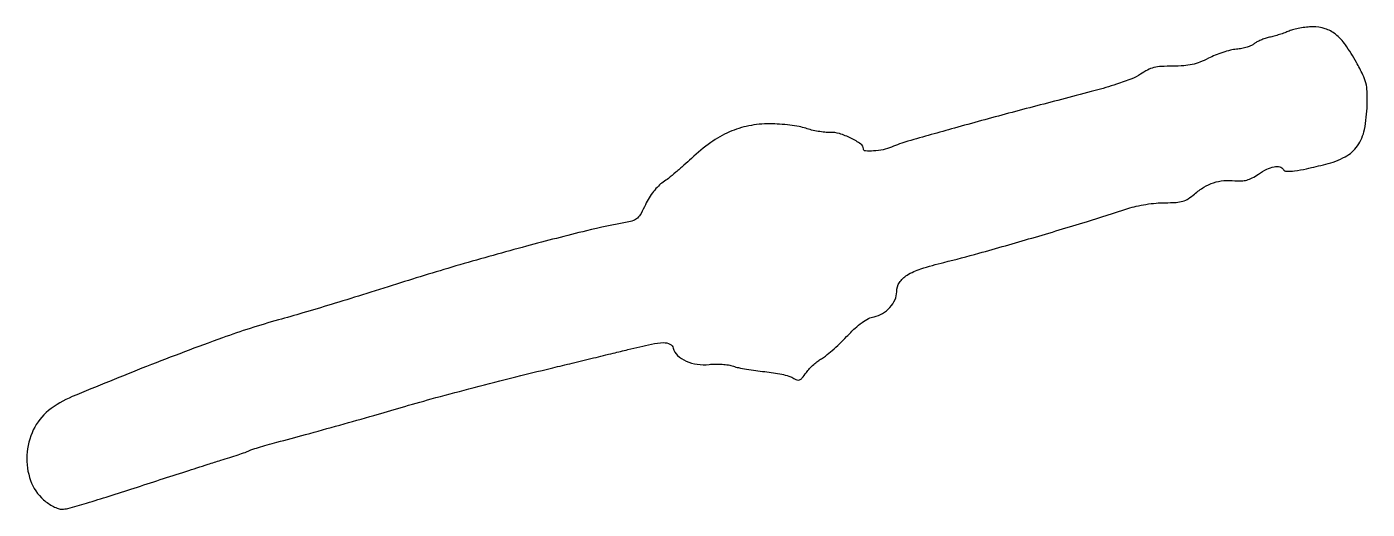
# Model space of a CAD drawing. Extents: x 0 to 442, y 0 to 159.
import ezdxf

# ---------------------------------------------------------------- set-up
doc = ezdxf.new("R2010")
doc.units = 0

msp = doc.modelspace()

# ---------------------------------------------------------------- linework, layer by layer
msp.add_lwpolyline([(416.405261, 157.574415, -0.01617), (414.974298, 157.005739, -0.009332), (413.219306, 156.409958, -0.009319), (411.433566, 155.877127, -0.015402), (409.905261, 155.502263, 0.025815), (408.48545, 155.122509, 0.022113), (407.035374, 154.581349, 0.022705), (405.760641, 153.970596, 0.057381), (404.917289, 153.385113, -0.080031), (404.020834, 152.820882, -0.025853), (402.542709, 152.280748, -0.025031), (400.810184, 151.840945, -0.025637), (399.056142, 151.580714, 0.03656), (397.061989, 151.240227, 0.017693), (394.571287, 150.530528, 0.017442), (392.016498, 149.604185, 0.02397), (389.796566, 148.584307, -0.025565), (386.988049, 147.30485, -0.039983), (384.449317, 146.52945, -0.036583), (381.661404, 146.126978, -0.017561), (378.04726, 146, 0.014809), (374.300581, 145.889009, 0.046345), (371.811646, 145.508121, 0.056899), (369.722588, 144.726192, 0.031956), (367.389547, 143.341233, -0.057835), (364.516735, 141.830721, -0.014188), (359.474778, 140.046319, -0.011133), (352.397397, 137.938081, -0.004304), (342.5, 135.31956, 0.002617), (323.869396, 130.457734, 0.002954), (306.029264, 125.589264, 0.002021), (290.670146, 121.233187, 0.028643), (285.282119, 119.341351, -0.046813), (282.496326, 118.475379, -0.036078), (279.341434, 118.04461, -0.033203), (276.650295, 118.052159, -0.391462), (275.993167, 118.75, 0.244778), (275.148696, 120.336172, 0.035389), (271.884629, 122.251736, 0.039113), (268.115897, 123.764757, 0.085897), (265.046437, 124.172951, -0.033116), (263.265769, 124.221119, -0.017727), (261.082763, 124.503638, -0.017577), (258.866204, 124.951349, -0.026189), (256.969071, 125.510912, 0.038934), (254.824288, 126.084587, 0.014634), (251.749508, 126.562704, 0.014385), (248.354812, 126.890375, 0.016892), (245.124273, 126.999211, 0.048467), (238.168411, 126.322639, 0.055355), (231.792657, 124.319495, 0.051267), (225.630453, 120.812033, 0.033507), (219.301718, 115.621701, -0.007426), (216.775416, 113.319463, -0.006726), (214.097989, 111.014767, -0.00675), (211.645515, 109.016197, -0.02133), (209.930154, 107.771747, 0.049208), (208.355063, 106.489409, 0.031037), (206.777642, 104.716464, 0.029188), (205.318327, 102.613721, 0.028233), (204.095978, 100.332396, -0.01687), (202.635119, 97.450561, -0.075207), (201.486315, 95.948871, -0.102772), (200.130427, 95.093494, -0.046652), (198.095978, 94.541944, 0.01712), (184.659225, 91.737755, 0.005418), (164.811234, 86.652494, 0.005422), (142.877963, 80.523329, 0.00616), (122, 74.164204, -0.001516), (110.732227, 70.617516, -0.001986), (100.414804, 67.44921, -0.002196), (91.129376, 64.682574, -0.003295), (83, 62.357274, 0.018645), (64.589476, 56.474216, 0.007239), (39.558127, 47.022097, 0.004523), (15.023003, 37.091832, 0.070075), (7.213221, 32.478626, 0.114407), (2.179345, 26.118247, 0.096666), (0.060735, 17.784388, 0.099239), (1.248566, 9.453012, 0.128402), (5.559085, 3.082266, 0.031163), (7.13433, 1.864181, 0.032837), (8.822338, 0.874536, 0.035407), (10.422595, 0.209557, 0.080939), (11.708661, 0, 0.068216), (13.512291, 0.247224, 0.002852), (19.763618, 2.032287, 0.004884), (27.157536, 4.267912, 0.003447), (35.423865, 6.918423, -0.000771), (44.042873, 9.732981, -0.000815), (52.51201, 12.468915, -0.000777), (59.817875, 14.803406, -0.003712), (64, 16.098484, 0.00372), (66.981695, 17.021872, 0.004635), (69.7375, 17.926033, 0.003787), (72.035698, 18.723173, 0.035043), (73, 19.14401, -0.042129), (73.980094, 19.555329, -0.0042), (76.409375, 20.319435, -0.005261), (79.326768, 21.176757, -0.004157), (82.5, 22.044678, 0.002208), (91.926422, 24.583475, 0.00126), (103.294587, 27.729949, 0.00126), (114.529663, 30.900633, 0.002435), (123.5, 33.503912, -0.005152), (133.431764, 36.327801, -0.0027), (145.843737, 39.647143, -0.002539), (159.543123, 43.157408, -0.002419), (173.5, 46.586557, 0.000252), (179.959779, 48.144053, 0.000197), (186.969582, 49.840837, 0.0002), (193.492626, 51.425281, 0.000489), (198.290067, 52.597574, -0.006647), (206.124595, 54.410046, -0.045996), (210.033978, 54.889857, -0.123677), (212.161048, 54.42333, -0.216544), (213.276616, 53.050222, 0.143316), (214.691197, 50.692863, 0.079989), (217.502441, 48.826843, 0.070253), (221.167061, 47.748894, 0.066019), (225.067811, 47.694437, -0.026859), (227.127335, 47.826799, -0.020517), (229.384839, 47.7578, -0.020911), (231.499273, 47.516991, -0.045084), (233.087376, 47.119385, 0.031503), (234.811589, 46.637656, 0.009628), (237.471184, 46.125601, 0.009596), (240.47844, 45.665691, 0.010352), (243.426161, 45.334565, -0.015322), (246.293636, 44.983559, -0.01656), (249.060247, 44.464202, -0.016271), (251.393602, 43.865363, -0.072964), (252.672551, 43.279693, 0.045539), (253.993695, 42.585018, 0.193522), (254.868968, 42.575608, 0.126407), (255.728448, 43.193164, 0.015427), (257.172551, 45.033205, -0.028392), (258.258109, 46.34493, -0.020951), (259.597276, 47.671832, -0.021305), (260.973393, 48.822239, -0.043685), (262.158603, 49.575885, 0.049588), (263.535928, 50.474653, 0.010971), (265.695195, 52.29042, 0.011301), (268.107527, 54.509691, 0.010671), (270.464709, 56.877652, -0.014592), (273.243998, 59.626209, -0.030867), (275.581891, 61.551609, -0.04015), (277.633536, 62.800952, -0.070433), (279.512775, 63.436419, 0.089395), (282.273119, 64.487293, 0.072975), (284.718936, 66.496762, 0.075365), (286.416577, 69.04937, 0.109547), (287, 71.680313, -0.145466), (287.895549, 74.693379, -0.109741), (290.37768, 77.12139, -0.062439), (294.950846, 79.224562, -0.017425), (302.555582, 81.341418, 0.009197), (314.106827, 84.352961, 0.002756), (331.589858, 89.360237, 0.00287), (349.528539, 94.717138, 0.006199), (363.253982, 99.088531, -0.025431), (365.970476, 99.83999, -0.015953), (369.210203, 100.453406, -0.015858), (372.523231, 100.864691, -0.022953), (375.469185, 101, 0.014179), (379.161682, 101.104736, 0.056813), (381.386004, 101.487053, 0.073262), (383.174181, 102.30711, 0.034256), (385.215204, 103.841804, -0.041531), (388.341051, 106.121873, -0.056755), (391.500851, 107.585578, -0.058312), (394.84027, 108.276147, -0.047279), (398.5, 108.250306, 0.035668), (400.650795, 108.18524, 0.057712), (402.456817, 108.469951, 0.054063), (404.230386, 109.177668, 0.027307), (406.294409, 110.421355, -0.033793), (409.087736, 112.055523, -0.069044), (411.490256, 112.862121, -0.104482), (413.335226, 112.821208, -0.199288), (414.518964, 111.969316, 0.255452), (415.56021, 111.377259, 0.034644), (418.156411, 111.513562, 0.023826), (422.165462, 112.199082, 0.006289), (428.5, 113.679439, 0.061303), (434.904673, 116.123925, 0.118959), (438.984456, 119.730171, 0.105174), (441.270315, 125.128475, 0.041314), (442.148956, 133.202888, 0.014649), (442.133399, 137.668135, 0.053695), (441.739127, 140.464594, 0.052287), (440.753268, 143.150066, 0.013398), (438.600894, 147.253199, 0.02486), (434.984562, 153.0263, 0.070058), (431.748629, 156.505342, 0.095149), (428.308913, 158.348773, 0.077812), (424.173275, 158.960858, 0.023933), (422.157426, 158.847383, 0.018135), (419.963695, 158.537444, 0.018448), (417.921815, 158.094729, 0.040072)], format="xyb", close=True)

doc.saveas('drawing.dxf')
